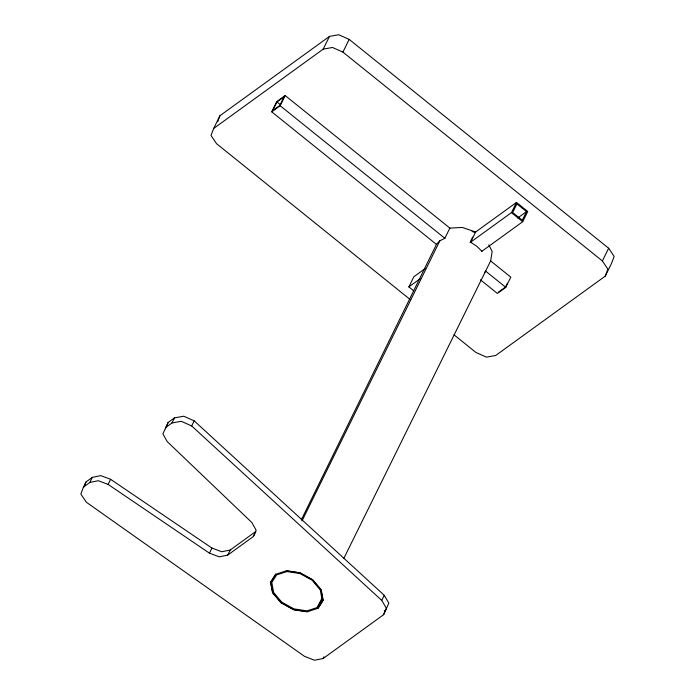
<?xml version="1.0" encoding="UTF-8"?>
<svg xmlns="http://www.w3.org/2000/svg" width="695" height="695" viewBox="0 0 695 695"><rect width="100%" height="100%" fill="white"/><g stroke="black" fill="none" stroke-linecap="round" stroke-linejoin="round"><path stroke-width="1.04" d="M454.017 334.816L475.997 352.504L486.439 357.134L495.7 355.484L605.241 276.141L611.504 263.414L614.154 256.438L608.646 248.228L349.177 39.38L338.726 34.75L329.465 36.409L219.924 115.744L213.669 128.471L211.011 135.447L216.519 143.657L410.067 299.441M217.657 121.729L219.924 115.744M83.496 487.047L80.846 494.023L86.354 502.233L304.497 656.341L314.505 660.25L323.132 658.513L383.597 614.71L388.835 603.138L384.239 595.302L194.183 420.849L183.741 416.218L174.48 417.877L168.155 422.447L162.899 433.88L167.217 441.594L251.798 522.475L256.116 530.189L253.362 536.523L227.734 555.088L219.299 556.851L209.438 553.159L108.116 484.406L98.247 480.705L89.82 482.469L83.496 487.047L86.006 481.956L92.322 477.378L100.749 475.615L110.618 479.315L211.94 548.068L221.809 551.76L230.236 549.997L255.873 531.432L253.362 536.523M84.104 486.943L86.006 481.956M605.241 276.141L607.89 269.165L602.383 260.955L342.913 52.108L332.471 47.477L323.201 49.137L213.669 128.471M383.597 614.71L386.324 608.229L381.737 600.393L191.681 425.939L181.239 421.309L171.969 422.968L165.653 427.538M165.41 428.789L168.155 422.447M301.3 519.886L436.434 244.397L439.883 240.731L444.861 238.298L449.874 228.116L462.262 227.439L475.632 232L470.619 242.181L476.831 246.308L481.904 251.269M436.512 244.458L271.728 111.826L276.74 101.644L285.167 95.545L449.952 228.177M89.82 482.469L92.322 477.378M277.001 101.948L272.735 110.609L279.903 105.423L284.159 96.761L277.001 101.948L280.38 104.676M271.728 111.826L280.155 105.727L285.167 95.545M108.116 484.406L110.618 479.315M323.201 49.137L329.465 36.409M342.913 52.108L349.177 39.38M171.969 422.968L174.48 417.877M191.681 425.939L194.183 420.849M209.438 553.159L211.94 548.068M227.734 555.088L230.236 549.997M413.699 290.805L408.868 286.913L413.873 276.732L425.105 268.6M302.038 520.868L439.883 240.731M470.88 240.809L472.696 237.108M469.968 242.659L511.451 212.618L516.455 202.436L527.74 211.515L522.727 221.696L481.435 251.607M317.259 607.552L322.124 599.872L320.247 589.873L312.125 580.221L299.936 573.523L286.957 571.559L276.653 574.869L271.788 582.549L273.665 592.548L281.788 602.191L293.976 608.898L306.955 610.862L317.259 607.552L322.028 597.865M343.843 558.363L490.644 260.929L492.173 251.52L488.828 244.883M526.515 211.593L522.258 220.254L512.667 212.531L516.924 203.878L526.515 211.593L517.732 217.961M505.526 287.026L507.42 283.178M323.132 658.513L323.966 656.81M480.453 279.833L497.359 293.429L505.786 287.33L510.799 277.149L490.514 260.825M381.737 600.393L384.239 595.302M602.383 260.955L608.646 248.228M275.802 574.183L270.737 582.184L272.701 592.609L281.154 602.652L293.846 609.637L307.372 611.678M317.919 608.368L322.984 600.367L321.029 589.951L312.568 579.899L299.875 572.923L286.349 570.882M484.624 272.431L485.64 271.111M516.455 202.436L474.972 232.478L472.079 231.505M408.868 286.913L420.093 278.782M498.367 292.213L504.735 287.6M384.344 610.896L386.099 609.619M511.451 212.618L522.727 221.696M280.155 105.727L444.939 238.359M485.501 271.007L505.786 287.33M275.62 574.322L270.555 582.323L272.51 592.739L280.971 602.791L293.664 609.767L307.19 611.808L318.11 608.238L323.175 600.237L321.212 589.812L312.759 579.769L300.058 572.784L286.54 570.743L275.62 574.322"/></g></svg>
